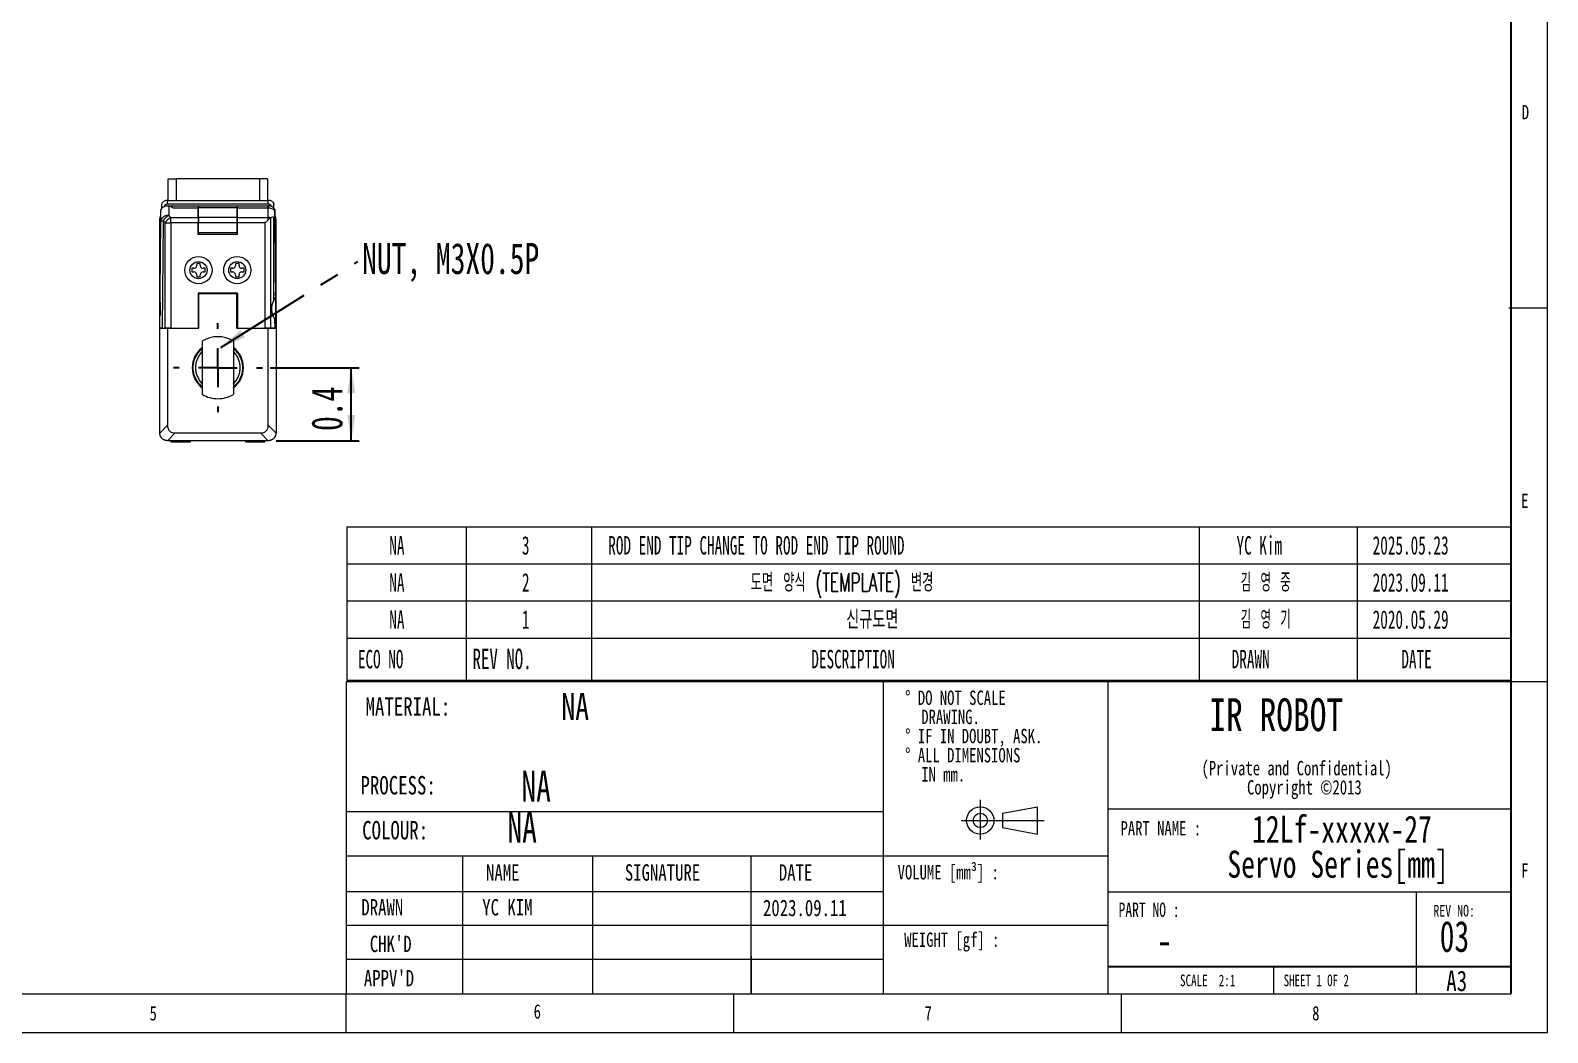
# Model space of a CAD drawing. Header units: inches. Extents: x 0.2 to 16.3, y 0.2 to 11.5.
# Drawn here: x 8.63 to 16.34, y 0.2 to 5.29 of the extents above; entities that cross this region are included whole.
import ezdxf

# ---------------------------------------------------------------- set-up
doc = ezdxf.new("R2010")
doc.units = ezdxf.units.IN
doc.header["$MEASUREMENT"] = 0
doc.linetypes.add('CENTERX2', pattern=[0.8, 0.5, -0.1, 0.1, -0.1])
doc.layers.add('CENTER_LINE', color=7, linetype='CENTERX2')
doc.layers.add('NOTES', color=7, linetype='Continuous')
doc.styles.add('SLDTEXTSTYLE0', font='TXT', dxfattribs={"width": 0.7})
doc.styles.add('SLDTEXTSTYLE2', font='TXT', dxfattribs={"width": 0.7, "bigfont": 'bigfont'})
doc.styles.add('SLDTEXTSTYLE3', font='TXT', dxfattribs={"width": 0.75})
doc.styles.add('SLDTEXTSTYLE4', font='TXT', dxfattribs={"width": 0.6875})
doc.styles.add('SLDTEXTSTYLE5', font='TXT', dxfattribs={"width": 0.694444})
doc.styles.add('SLDTEXTSTYLE6', font='TXT', dxfattribs={"width": 0.605})
doc.styles.add('SLDTEXTSTYLE7', font='TXT', dxfattribs={"width": 0.605, "bigfont": 'bigfont'})
doc.styles.add('SLDTEXTSTYLE8', font='TXT', dxfattribs={"width": 0.563, "bigfont": 'bigfont'})
doc.dimstyles.new('SLDDIMSTYLE4', dxfattribs={"dimtxt": 0.15748, "dimasz": 0.13, "dimexe": 0, "dimexo": 0.0625, "dimgap": 0.03937, "dimtad": 1, "dimdec": 1, "dimrnd": 1e-09, "dimdsep": 46, "dimtxsty": 'SLDTEXTSTYLE0', "dimsah": 1, "dimcen": 0.09, "dimadec": 0, "dimazin": 2, "dimtfac": 1, "dimtdec": 1, "dimtofl": 0, "dimtmove": 0, "dimatfit": 3, "dimfxl": 1, "dimfrac": 2, "dimtolj": 1, "dimtzin": 12, "dimarcsym": 0})
doc.dimstyles.new('SLDDIMSTYLE7', dxfattribs={"dimtxt": 0.18, "dimasz": 0.13, "dimexe": 0, "dimexo": 0.0625, "dimgap": 0, "dimtad": 0, "dimtih": 1, "dimtoh": 1, "dimdec": 0, "dimrnd": 1e-09, "dimzin": 0, "dimdsep": 46, "dimtxsty": 'Standard', "dimsah": 1, "dimcen": 0.09, "dimadec": 0, "dimazin": 0, "dimtfac": 0.13, "dimtdec": 0, "dimtofl": 0, "dimtmove": 0, "dimatfit": 3, "dimfxl": 1, "dimfrac": 2, "dimtolj": 1, "dimtzin": 0, "dimarcsym": 0})

# ---------------------------------------------------------------- blocks, each defined once
blk = doc.blocks.new('SW_NOTE_0_4')
at = {"color": 0, "linetype": 'Continuous', "lineweight": 0, "char_height": 0.072917, "attachment_point": 2, "style": 'SLDTEXTSTYLE3'}
for s, insert in [('(Private and Confidential)', (0.6061, 0.094)), ('Copyright ©2013', (0.6452, -0.0032))]:
    blk.add_mtext(s, dxfattribs=dict(at, insert=insert))
blk = doc.blocks.new('SW_NOTE_0_5')
at = {"color": 0, "linetype": 'Continuous', "lineweight": 0, "char_height": 0.137795, "attachment_point": 2, "style": 'SLDTEXTSTYLE3'}
for s, insert in [('12Lf-xxxxx-27', (0.5426, 0.1776)), ('Servo Series[mm]', (0.5227, -0.0005))]:
    blk.add_mtext(s, dxfattribs=dict(at, insert=insert))
blk = doc.blocks.new('SW_NOTE_0_6')
at = {"color": 0, "linetype": 'Continuous', "lineweight": 0, "attachment_point": 1, "style": 'SLDTEXTSTYLE3'}
for s, insert, char_height in [('%%d DO NOT SCALE', (0, 0.094), 0.072917), ('DRAWING.', (0.082, -0.0032), 0.07292), ('%%d IF IN DOUBT, ASK.', (0, -0.1004), 0.072917), ('%%d ALL DIMENSIONS', (0, -0.1977), 0.072917), ('IN mm.', (0.082, -0.2949), 0.07292)]:
    blk.add_mtext(s, dxfattribs=dict(at, insert=insert, char_height=char_height))
blk = doc.blocks.new('SW_TABLEANNOTATION_0')
at = {"color": 0, "linetype": 'Continuous', "lineweight": 18}
for p, q in [((0, 0), (0, -0.1884)), ((0, 0), (0.6057, 0)), ((0.6057, 0), (0.6057, -0.1884)), ((0.6057, 0), (1.2429, 0)), ((1.2429, 0), (1.2429, -0.1884)), ((1.2429, 0), (4.3302, 0)), ((4.3302, 0), (4.3302, -0.1884)), ((4.3302, 0), (5.1321, 0)), ((5.1321, 0), (5.1321, -0.1884)), ((5.1321, 0), (5.9148, 0)), ((5.9148, 0), (5.9148, -0.1884)), ((0, -0.1884), (0, -0.3768)), ((0, -0.1884), (0.6057, -0.1884)), ((0.6057, -0.1884), (0.6057, -0.3768)), ((0.6057, -0.1884), (1.2429, -0.1884)), ((1.2429, -0.1884), (1.2429, -0.3768)), ((1.2429, -0.1884), (4.3302, -0.1884)), ((4.3302, -0.1884), (4.3302, -0.3768)), ((4.3302, -0.1884), (5.1321, -0.1884)), ((5.1321, -0.1884), (5.1321, -0.3768)), ((5.1321, -0.1884), (5.9148, -0.1884)), ((5.9148, -0.1884), (5.9148, -0.3768)), ((0, -0.3768), (0, -0.5652)), ((0, -0.3768), (0.6057, -0.3768)), ((0.6057, -0.3768), (0.6057, -0.5652)), ((0.6057, -0.3768), (1.2429, -0.3768)), ((1.2429, -0.3768), (1.2429, -0.5652)), ((1.2429, -0.3768), (4.3302, -0.3768)), ((4.3302, -0.3768), (4.3302, -0.5652)), ((4.3302, -0.3768), (5.1321, -0.3768)), ((5.1321, -0.3768), (5.1321, -0.5652)), ((5.1321, -0.3768), (5.9148, -0.3768)), ((5.9148, -0.3768), (5.9148, -0.5652)), ((0, -0.5652), (0, -0.779)), ((0, -0.5652), (0.6057, -0.5652)), ((0.6057, -0.5652), (0.6057, -0.779)), ((0.6057, -0.5652), (1.2429, -0.5652)), ((1.2429, -0.5652), (1.2429, -0.779)), ((1.2429, -0.5652), (4.3302, -0.5652)), ((4.3302, -0.5652), (4.3302, -0.779)), ((4.3302, -0.5652), (5.1321, -0.5652)), ((5.1321, -0.5652), (5.1321, -0.779)), ((5.1321, -0.5652), (5.9148, -0.5652)), ((5.9148, -0.5652), (5.9148, -0.779)), ((0, -0.779), (0.6057, -0.779)), ((0.6057, -0.779), (1.2429, -0.779)), ((1.2429, -0.779), (4.3302, -0.779)), ((4.3302, -0.779), (5.1321, -0.779)), ((5.1321, -0.779), (5.9148, -0.779))]:
    blk.add_line(p, q, dxfattribs=at)
at = {"color": 0, "linetype": 'Continuous', "lineweight": 0, "attachment_point": 1}
for s, insert, char_height, style in [('NA', (0.2161, -0.0475), 0.09375, 'SLDTEXTSTYLE6'), ('3', (0.8896, -0.0475), 0.0938, 'SLDTEXTSTYLE6'), ('ROD END TIP CHANGE TO ROD END TIP ROUND', (1.3282, -0.0475), 0.09375, 'SLDTEXTSTYLE6'), ('YC Kim', (4.5194, -0.0475), 0.09375, 'SLDTEXTSTYLE6'), ('2025.05.23', (5.211, -0.0475), 0.09375, 'SLDTEXTSTYLE6'), ('도면 양식 (TEMPLATE) 변경', (2.051, -0.2359), 0.09375, 'SLDTEXTSTYLE7'), ('김 영 중', (4.5405, -0.2359), 0.09375, 'SLDTEXTSTYLE8'), ('NA', (0.2161, -0.2359), 0.09375, 'SLDTEXTSTYLE6'), ('2', (0.8896, -0.2359), 0.0938, 'SLDTEXTSTYLE6'), ('2023.09.11', (5.211, -0.2359), 0.09375, 'SLDTEXTSTYLE6'), ('NA', (0.2161, -0.4243), 0.09375, 'SLDTEXTSTYLE6'), ('1', (0.8896, -0.4243), 0.0938, 'SLDTEXTSTYLE6'), ('신규도면', (2.5366, -0.4243), 0.09375, 'SLDTEXTSTYLE2'), ('김 영 기', (4.5405, -0.4243), 0.09375, 'SLDTEXTSTYLE8'), ('2020.05.29', (5.211, -0.4243), 0.09375, 'SLDTEXTSTYLE6'), ('ECO NO', (0.0563, -0.6254), 0.09375, 'SLDTEXTSTYLE6'), ('REV NO.', (0.6388, -0.6189), 0.10417, 'SLDTEXTSTYLE6'), ('DESCRIPTION', (2.3595, -0.6254), 0.09375, 'SLDTEXTSTYLE6'), ('DRAWN', (4.4951, -0.6254), 0.09375, 'SLDTEXTSTYLE6'), ('DATE', (5.3568, -0.6254), 0.09375, 'SLDTEXTSTYLE6')]:
    blk.add_mtext(s, dxfattribs=dict(at, insert=insert, char_height=char_height, style=style))
blk = doc.blocks.new('_D_24')
at = {"layer": 'CENTER_LINE'}
for p, q in [((9.8491, 3.5744), (10.301, 3.5744)), ((10.2616, 3.2035), (10.2616, 3.5744)), ((9.879, 3.2035), (10.301, 3.2035))]:
    blk.add_line(p, q, dxfattribs=at)
for points in [[(10.2616, 3.5744), (10.2416, 3.4444), (10.2816, 3.4444)], [(10.2616, 3.2035), (10.2816, 3.3335), (10.2416, 3.3335)]]:
    blk.add_solid(points, dxfattribs=at)
at = {"layer": 'CENTER_LINE', "insert": (10.0586, 3.2529), "char_height": 0.15748, "attachment_point": 1, "rotation": 90, "style": 'SLDTEXTSTYLE0'}
blk.add_mtext('0.4', dxfattribs=at)
blk = doc.blocks.new('SW_NOTE_0_9')
at = {"layer": 'CENTER_LINE', "color": 0, "insert": (0.0208, 0.0945), "char_height": 0.15748, "attachment_point": 1, "style": 'SLDTEXTSTYLE0'}
blk.add_mtext('NUT, M3X0.5P', dxfattribs=at)
blk = doc.blocks.new('SW_CENTERMARKSYMBOL_4')
at = {"layer": 'CENTER_LINE', "color": 0}
for p, q in [((0, 0.1969), (0, 0.226)), ((0, 0), (0, 0.0984)), ((-0.1969, 0), (-0.226, 0)), ((0, 0), (-0.0984, 0)), ((0, 0), (0, -0.0984)), ((0, 0), (0.0984, 0)), ((0.1969, 0), (0.226, 0)), ((0, -0.1969), (0, -0.226))]:
    blk.add_line(p, q, dxfattribs=at)

msp = doc.modelspace()

# ---------------------------------------------------------------- linework, layer by layer
at = {"color": 7, "linetype": 'Continuous', "lineweight": 18}
for p, q in [((16.3386, 0.1969), (16.3386, 11.4961)), ((9.3317, 4.4241), (9.3317, 4.5343)), ((9.7963, 4.5343), (9.3711, 4.5343)), ((9.8357, 4.5343), (9.8357, 4.4241)), ((9.3278, 4.4044), (9.3278, 4.4241)), ((9.3278, 4.4241), (9.8396, 4.4241)), ((9.8396, 4.4044), (9.3278, 4.4044)), ((9.3278, 4.3965), (9.8396, 4.3965)), ((9.3278, 4.3965), (9.4833, 4.3965)), ((9.3338, 4.3961), (9.3338, 4.3475)), ((9.3365, 4.3956), (9.4833, 4.3956)), ((9.4833, 4.3956), (9.4833, 4.3965)), ((9.4833, 4.3956), (9.4833, 4.384)), ((9.4861, 4.3965), (9.4853, 4.3948)), ((9.4853, 4.3729), (9.4853, 4.3948)), ((9.4853, 4.3948), (9.4854, 4.3945)), ((9.682, 4.3945), (9.4854, 4.3945)), ((9.4861, 4.3965), (9.6813, 4.3965)), ((9.6813, 4.3965), (9.6821, 4.3948)), ((9.6821, 4.3948), (9.682, 4.3945)), ((9.6821, 4.3948), (9.6821, 4.3729)), ((9.6841, 4.3965), (9.8396, 4.3965)), ((9.6841, 4.3955), (9.6841, 4.3965)), ((9.8396, 4.3955), (9.6841, 4.3955)), ((9.6841, 4.385), (9.6841, 4.3955)), ((9.8396, 4.4044), (9.8396, 4.4241)), ((9.8396, 4.385), (9.8396, 4.3955)), ((9.2884, 3.7745), (9.2937, 4.3768)), ((9.2884, 3.7745), (9.2884, 4.3257)), ((9.2897, 3.7745), (9.2945, 4.32)), ((9.2945, 4.32), (9.2945, 4.3781)), ((9.306, 4.3196), (9.3012, 3.7745)), ((9.3163, 4.3094), (9.306, 4.3196)), ((9.3072, 4.3904), (9.3094, 4.392)), ((9.3338, 4.3475), (9.3441, 4.3372)), ((9.3441, 4.3094), (9.3441, 4.3372)), ((9.3441, 4.3372), (9.4833, 4.3372)), ((9.4833, 4.384), (9.3566, 4.384)), ((9.4833, 4.3372), (9.4833, 4.384)), ((9.4853, 4.3746), (9.4833, 4.3746)), ((9.4853, 4.3729), (9.4833, 4.3729)), ((9.4833, 4.3372), (9.4833, 4.3094)), ((9.4853, 4.3017), (9.4853, 4.3729)), ((9.486, 4.3372), (9.4856, 4.3864)), ((9.6818, 4.3864), (9.4856, 4.3864)), ((9.6814, 4.3372), (9.486, 4.3372)), ((9.6814, 4.3372), (9.6818, 4.3864)), ((9.6821, 4.3746), (9.6841, 4.3746)), ((9.6821, 4.3017), (9.6821, 4.3729)), ((9.6821, 4.3729), (9.6841, 4.3729)), ((9.8396, 4.385), (9.6841, 4.385)), ((9.6841, 4.3372), (9.6841, 4.385)), ((9.6841, 4.3372), (9.8396, 4.3372)), ((9.6841, 4.3094), (9.6841, 4.3372)), ((9.8233, 4.3094), (9.8396, 4.3257)), ((9.8396, 4.3372), (9.8396, 4.385)), ((9.8396, 4.3257), (9.8396, 4.3372)), ((9.8511, 4.3347), (9.8511, 3.7745)), ((9.8674, 3.916), (9.8674, 4.3372)), ((9.8685, 4.3749), (9.8683, 4.3841)), ((9.8727, 4.3345), (9.8727, 4.3723)), ((9.8737, 4.3768), (9.879, 3.7745)), ((9.879, 3.7745), (9.879, 4.3257)), ((9.3163, 4.3094), (9.3441, 4.3094)), ((9.3163, 3.7745), (9.3163, 4.3094)), ((9.4833, 4.3094), (9.3441, 4.3094)), ((9.3441, 4.3094), (9.3441, 3.7745)), ((9.4833, 4.2509), (9.4833, 4.3094)), ((9.4853, 4.3017), (9.4833, 4.3017)), ((9.4856, 4.2784), (9.4833, 4.2784)), ((9.4856, 4.2587), (9.4833, 4.2587)), ((9.6841, 4.2509), (9.4833, 4.2509)), ((9.4855, 4.2784), (9.4853, 4.3017)), ((9.4854, 4.2587), (9.4854, 4.2509)), ((9.4856, 4.2587), (9.4856, 4.2784)), ((9.4857, 4.2587), (9.4857, 4.2509)), ((9.4861, 4.2587), (9.4857, 4.2587)), ((9.6813, 4.3094), (9.4861, 4.3094)), ((9.4861, 4.2587), (9.4861, 4.3094)), ((9.6813, 4.2587), (9.4861, 4.2587)), ((9.6813, 4.2587), (9.6813, 4.3094)), ((9.6813, 4.2587), (9.6816, 4.2587)), ((9.6816, 4.2587), (9.6816, 4.2509)), ((9.6818, 4.2587), (9.6818, 4.2784)), ((9.6818, 4.2784), (9.6841, 4.2784)), ((9.6818, 4.2587), (9.6841, 4.2587)), ((9.6819, 4.2784), (9.6821, 4.3017)), ((9.682, 4.2587), (9.682, 4.2509)), ((9.6821, 4.3017), (9.6841, 4.3017)), ((9.6841, 4.2509), (9.6841, 4.3094)), ((9.8233, 4.3094), (9.6841, 4.3094)), ((9.8233, 3.7745), (9.8233, 4.3094)), ((9.4945, 4.1042), (9.4761, 4.1042)), ((9.4761, 4.1042), (9.4761, 4.0927)), ((9.4945, 4.0927), (9.4945, 4.1042)), ((9.6913, 4.1042), (9.6729, 4.1042)), ((9.6729, 4.1042), (9.6729, 4.0927)), ((9.6913, 4.0927), (9.6913, 4.1042)), ((9.4508, 4.079), (9.4508, 4.0606)), ((9.4623, 4.079), (9.4508, 4.079)), ((9.4508, 4.0606), (9.4623, 4.0606)), ((9.4761, 4.0468), (9.4761, 4.0353)), ((9.4761, 4.0353), (9.4945, 4.0353)), ((9.4945, 4.0353), (9.4945, 4.0468)), ((9.5197, 4.079), (9.5082, 4.079)), ((9.5082, 4.0606), (9.5197, 4.0606)), ((9.5197, 4.0606), (9.5197, 4.079)), ((9.6477, 4.079), (9.6477, 4.0606)), ((9.6592, 4.079), (9.6477, 4.079)), ((9.6477, 4.0606), (9.6592, 4.0606)), ((9.6729, 4.0468), (9.6729, 4.0353)), ((9.6729, 4.0353), (9.6913, 4.0353)), ((9.6913, 4.0353), (9.6913, 4.0468)), ((9.7166, 4.079), (9.7051, 4.079)), ((9.7051, 4.0606), (9.7166, 4.0606)), ((9.7166, 4.0606), (9.7166, 4.079)), ((9.6831, 3.9526), (9.4843, 3.9526)), ((9.4843, 3.9526), (9.4843, 3.7745)), ((9.4872, 3.7744), (9.4872, 3.9516)), ((9.4872, 3.9516), (9.6802, 3.9516)), ((9.5425, 3.9526), (9.5415, 3.9516)), ((9.5869, 3.9516), (9.5859, 3.9526)), ((9.6802, 3.7744), (9.6802, 3.9516)), ((9.6831, 3.9526), (9.6831, 3.7745)), ((9.4872, 3.9123), (9.4843, 3.9123)), ((9.6831, 3.9123), (9.6802, 3.9123)), ((16.1417, 3.878), (16.3386, 3.878)), ((9.4843, 3.8335), (9.4872, 3.8335)), ((9.4872, 3.7915), (9.4843, 3.7931)), ((9.6802, 3.8335), (9.6831, 3.8335)), ((9.8742, 3.7745), (9.8738, 3.8209)), ((9.8773, 3.812), (9.8776, 3.7745)), ((9.2897, 3.7745), (9.2884, 3.7745)), ((9.2884, 3.2429), (9.2884, 3.7744)), ((9.2884, 3.7744), (9.3278, 3.7744)), ((9.2886, 3.7744), (9.2886, 3.7745)), ((9.2892, 3.7744), (9.2892, 3.7745)), ((9.3012, 3.7745), (9.2897, 3.7745)), ((9.3009, 3.7744), (9.3009, 3.7745)), ((9.3012, 3.7745), (9.3163, 3.7745)), ((9.3159, 3.7744), (9.3159, 3.7745)), ((9.3441, 3.7745), (9.3163, 3.7745)), ((9.3179, 3.7744), (9.3179, 3.7745)), ((9.3278, 3.7744), (9.3278, 3.2819)), ((9.3278, 3.7744), (9.4872, 3.7744)), ((9.3441, 3.7745), (9.4843, 3.7745)), ((9.3494, 3.7745), (9.3494, 3.7744)), ((9.505, 3.438), (9.505, 3.7108)), ((9.6624, 3.7108), (9.6624, 3.5744)), ((9.6831, 3.7758), (9.679, 3.7744)), ((9.6802, 3.7744), (9.8396, 3.7744)), ((9.6831, 3.7745), (9.8233, 3.7745)), ((9.8511, 3.7745), (9.8233, 3.7745)), ((9.8396, 3.2819), (9.8396, 3.7744)), ((9.8396, 3.7744), (9.879, 3.7744)), ((9.8435, 3.7744), (9.8435, 3.7745)), ((9.8742, 3.7745), (9.8511, 3.7745)), ((9.8632, 3.7745), (9.8632, 3.7744)), ((9.8665, 3.7745), (9.8665, 3.7744)), ((9.8776, 3.7745), (9.8742, 3.7745)), ((9.879, 3.7745), (9.8776, 3.7745)), ((9.8782, 3.7744), (9.8782, 3.7745)), ((9.8786, 3.7744), (9.8786, 3.7745)), ((9.879, 3.7744), (9.879, 3.2429)), ((9.4932, 3.6649), (9.505, 3.6745)), ((9.6742, 3.6649), (9.6624, 3.6749)), ((9.6624, 3.5744), (9.6624, 3.438)), ((9.2884, 3.2425), (9.3278, 3.2819)), ((9.3668, 3.2429), (9.3274, 3.2035)), ((9.3668, 3.2429), (9.8006, 3.2429)), ((9.84, 3.2035), (9.8006, 3.2429)), ((9.8396, 3.2819), (9.879, 3.2425)), ((9.8396, 3.2035), (9.3278, 3.2035)), ((9.3455, 3.2035), (9.3455, 3.1976)), ((9.3455, 3.1976), (9.3947, 3.1976)), ((9.3947, 3.1976), (9.4439, 3.1976)), ((9.4439, 3.1976), (9.4439, 3.2035)), ((9.7235, 3.2035), (9.7235, 3.1976)), ((9.7235, 3.1976), (9.7727, 3.1976)), ((9.7727, 3.1976), (9.8219, 3.1976)), ((9.8219, 3.1976), (9.8219, 3.2035)), ((10.2362, 1.9792), (10.2362, 0.3937)), ((16.3386, 1.9792), (10.2362, 1.9792)), ((12.9632, 1.9792), (12.9632, 0.3937)), ((14.1045, 1.9792), (14.1045, 0.3937)), ((10.2362, 1.3209), (12.9632, 1.3209)), ((13.5696, 1.3109), (13.7473, 1.3442)), ((13.5696, 1.3109), (13.5696, 1.2383)), ((13.7473, 1.2051), (13.7473, 1.3442)), ((16.1516, 1.3324), (14.1045, 1.3324)), ((13.5696, 1.2383), (13.7473, 1.2051)), ((10.8268, 1.0943), (10.8268, 0.3937)), ((11.4873, 1.0943), (11.4873, 0.3937)), ((12.292, 0.3937), (12.292, 1.0943)), ((12.9632, 0.9117), (10.2362, 0.9117)), ((15.6722, 0.3937), (15.6722, 0.9103)), ((14.1045, 0.741), (10.2362, 0.741)), ((10.2362, 0.5701), (12.9632, 0.5701)), ((12.292, 0.585), (12.292, 0.3937)), ((14.9453, 0.5283), (14.9453, 0.3937)), ((0.3937, 0.3937), (16.1516, 0.3937)), ((10.2362, 0.1969), (10.2362, 0.3937)), ((12.2047, 0.1969), (12.2047, 0.3937)), ((14.1732, 0.1969), (14.1732, 0.3937)), ((0.1969, 0.1969), (16.3386, 0.1969))]:
    msp.add_line(p, q, dxfattribs=at)
at = {"color": 8, "linetype": 'Continuous', "lineweight": 18}
for p, q in [((9.3711, 4.5343), (9.3711, 4.4241)), ((9.7963, 4.4241), (9.7963, 4.5343))]:
    msp.add_line(p, q, dxfattribs=at)
at = {"color": 7, "linetype": 'CENTERX2', "lineweight": 18}
for p, q in [((13.4566, 1.3801), (13.4566, 1.1786)), ((13.3607, 1.2746), (13.7805, 1.2746))]:
    msp.add_line(p, q, dxfattribs=at)
at = {"color": 7, "linetype": 'Continuous', "lineweight": 18}
for centre, radius in [((9.4853, 4.0698), 0.0689), ((9.4853, 4.0698), 0.0433), ((9.6821, 4.0698), 0.0689), ((9.6821, 4.0698), 0.0433), ((13.4566, 1.2746), 0.0696), ((13.4566, 1.2746), 0.0363)]:
    msp.add_circle(centre, radius, dxfattribs=at)
for centre, radius, start, end in [((9.3278, 4.3572), 0.0394, 43.04269, 81.16753), ((9.8396, 4.3847), 0.0394, 63.69863, 90), ((9.8396, 4.3572), 0.0394, 82.48354, 90), ((9.8396, 4.3572), 0.0394, 77.34027, 90), ((9.8396, 4.3572), 0.0394, 32.66721, 77.34027), ((9.3278, 4.3572), 0.0394, 147.81989, 150.05281), ((9.329, 4.3125), 0.0353, 82.12722, 167.73628), ((9.3063, 4.5217), 0.2021, 266.658, 269.92808), ((9.3635, 4.29), 0.0647, 117.27378, 152.72622), ((9.3737, 4.2797), 0.0647, 117.27378, 152.72622), ((9.8412, 4.3399), 0.0451, 45.82364, 92.07245), ((9.8397, 4.2829), 0.0543, 76.08614, 90.07918), ((9.8603, 4.3205), 0.0169, 116.60592, 122.80643), ((9.8396, 4.3572), 0.0394, 29.94719, 32.66721), ((9.8396, 4.3257), 0.0394, 0, 29.12304), ((9.4623, 4.0927), 0.0138, 270, 0), ((9.5082, 4.0927), 0.0138, 180, 270), ((9.6592, 4.0927), 0.0138, 270, 0), ((9.7051, 4.0927), 0.0138, 180, 270), ((9.4623, 4.0468), 0.0138, 0, 90), ((9.5082, 4.0468), 0.0138, 90, 180), ((9.6592, 4.0468), 0.0138, 0, 90), ((9.7051, 4.0468), 0.0138, 90, 180), ((9.938, 3.8729), 0.0827, 148.62287, 218.98329), ((9.5837, 3.5744), 0.1575, 60, 120), ((9.5837, 3.5744), 0.1299, 127.3052, 232.6948), ((9.5837, 3.5744), 0.1299, 307.3052, 52.6948), ((9.5837, 3.5744), 0.1575, 240, 270), ((9.5837, 3.5744), 0.1575, 270, 300), ((9.3278, 3.2429), 0.0394, 180, 180.573), ((9.8396, 3.2429), 0.0394, 359.427, 0), ((9.3278, 3.2429), 0.0394, 269.427, 270), ((9.8396, 3.2429), 0.0394, 270, 270.573)]:
    msp.add_arc(centre, radius, start, end, dxfattribs=at)
for centre, major_axis, ratio, start_param, end_param in [((9.8396, 4.27), (0.0278, 0.0672), 0.414214, 0, 0.445561), ((9.8396, 4.3257), (0.0394, 0), 0.414214, 0.573826, 0.785398), ((9.8396, 8.1447), (-0.0394, 4.5115), 0.000076, 2.576493, 2.77517), ((9.8773, 3.8729), (-0.0007, 0.0827), 0.008727, 2.398373, 7.046704), ((9.4057, 3.3209), (-0.0675, -0.0675), 0.57735, 5.759587, 6.806784), ((9.7617, 3.3209), (0.0675, -0.0675), 0.57735, 5.759587, 6.806784)]:
    msp.add_ellipse(centre, major_axis=major_axis, ratio=ratio, start_param=start_param, end_param=end_param, dxfattribs=at)
msp.add_ellipse((9.2901, 3.8729), major_axis=(0.0003, 0.0335), ratio=0.008727, dxfattribs=at)
for points in [[(9.3317, 4.5343), (9.3323, 4.5343), (9.3335, 4.5343), (9.3426, 4.5343), (9.3556, 4.5343), (9.3659, 4.5343), (9.3711, 4.5343)], [(9.8357, 4.5343), (9.8351, 4.5343), (9.8339, 4.5343), (9.8248, 4.5343), (9.8118, 4.5343), (9.8015, 4.5343), (9.7963, 4.5343)], [(9.4655, 3.5254), (9.4627, 3.5333), (9.457, 3.5492), (9.4562, 3.566), (9.4557, 3.5744)]]:
    msp.add_open_spline(points, degree=3, dxfattribs=at)
for points, knots in [([(9.2945, 4.3781), (9.2946, 4.3784), (9.2949, 4.3789), (9.2982, 4.3834), (9.3044, 4.3894), (9.314, 4.3946), (9.3244, 4.397), (9.3313, 4.3963), (9.3338, 4.3961)], [0, 0, 0, 0, 0.1540722, 0.3092067, 0.4883347, 0.6715016, 0.8782308, 1, 1, 1, 1]), ([(9.2991, 4.3847), (9.2991, 4.3878), (9.2992, 4.3941), (9.2993, 4.3998), (9.2994, 4.4027)], [0, 0, 0, 0, 0.479315, 1, 1, 1, 1]), ([(9.2994, 4.4027), (9.2996, 4.4045), (9.2999, 4.4081), (9.3023, 4.4131), (9.3057, 4.4173), (9.3088, 4.4191), (9.3103, 4.42)], [0, 0, 0, 0, 0.268398, 0.522178, 0.764747, 1, 1, 1, 1]), ([(9.3278, 4.4044), (9.3258, 4.4042), (9.3219, 4.4039), (9.3166, 4.4012), (9.3121, 4.3973), (9.3104, 4.3938), (9.3095, 4.392)], [0, 0, 0, 0, 0.2498829, 0.4998439, 0.7498829, 1, 1, 1, 1]), ([(9.3278, 4.4241), (9.3248, 4.4239), (9.3187, 4.4236), (9.3131, 4.4212), (9.3103, 4.42)], [0, 0, 0, 0, 0.500008, 1, 1, 1, 1]), ([(9.4856, 4.3864), (9.4856, 4.389), (9.4855, 4.3935), (9.4855, 4.3942), (9.4854, 4.3945)], [0, 0, 0, 0, 0.557681, 1, 1, 1, 1]), ([(9.682, 4.3945), (9.6819, 4.394), (9.6819, 4.3931), (9.6818, 4.3885), (9.6818, 4.3864)], [0, 0, 0, 0, 0.557682, 1, 1, 1, 1]), ([(9.8579, 4.392), (9.857, 4.3938), (9.8553, 4.3973), (9.8508, 4.4012), (9.8455, 4.4039), (9.8416, 4.4042), (9.8396, 4.4044)], [0, 0, 0, 0, 0.250117, 0.500156, 0.750117, 1, 1, 1, 1]), ([(9.8482, 4.3956), (9.8482, 4.3956), (9.8481, 4.3956), (9.8467, 4.3955), (9.8446, 4.3955), (9.8421, 4.3955), (9.8404, 4.3955), (9.8396, 4.3955)], [0, 0, 0, 0, 0.209529, 0.419059, 0.628588, 0.838117, 1, 1, 1, 1]), ([(9.857, 4.42), (9.8588, 4.419), (9.8623, 4.4168), (9.8659, 4.4119), (9.8677, 4.407), (9.8679, 4.4039), (9.868, 4.4027)], [0, 0, 0, 0, 0.270501, 0.54064, 0.820446, 1, 1, 1, 1]), ([(9.8683, 4.3847), (9.8683, 4.3876), (9.8682, 4.3939), (9.8681, 4.3996), (9.868, 4.4027)], [0, 0, 0, 0, 0.4520547, 1, 1, 1, 1]), ([(9.2884, 4.3257), (9.2886, 4.3291), (9.2891, 4.3358), (9.292, 4.3418), (9.2934, 4.3446)], [0, 0, 0, 0, 0.522752, 1, 1, 1, 1]), ([(9.486, 4.3372), (9.4861, 4.3326), (9.4861, 4.3244), (9.4861, 4.314), (9.4861, 4.3094)], [0, 0, 0, 0, 0.557568, 1, 1, 1, 1]), ([(9.6814, 4.3372), (9.6813, 4.3326), (9.6813, 4.3244), (9.6813, 4.314), (9.6813, 4.3094)], [0, 0, 0, 0, 0.557568, 1, 1, 1, 1]), ([(9.8511, 4.3347), (9.8482, 4.3327), (9.8443, 4.3302), (9.8405, 4.3265), (9.8396, 4.3257)], [0, 0, 0, 0, 0.765617, 1, 1, 1, 1]), ([(9.8727, 4.3784), (9.8727, 4.3784), (9.8727, 4.3782), (9.8727, 4.3767), (9.8727, 4.3745), (9.8727, 4.3726), (9.8727, 4.3723)], [0, 0, 0, 0, 0.2387509, 0.5024487, 0.9237691, 1, 1, 1, 1]), ([(9.8674, 3.916), (9.8703, 3.9208), (9.8737, 3.9266), (9.8759, 3.9318), (9.8762, 3.9326)], [0, 0, 0, 0, 0.837006, 1, 1, 1, 1]), ([(9.8738, 3.8209), (9.8749, 3.8192), (9.8769, 3.8162), (9.8772, 3.8133), (9.8773, 3.812)], [0, 0, 0, 0, 0.5829951, 1, 1, 1, 1]), ([(9.4932, 3.6649), (9.4887, 3.66), (9.4794, 3.6498), (9.4669, 3.6284), (9.4576, 3.6027), (9.4564, 3.5843), (9.4557, 3.5744)], [0, 0, 0, 0, 0.213785, 0.44234, 0.70087, 1, 1, 1, 1]), ([(9.505, 3.4777), (9.5016, 3.4803), (9.4917, 3.488), (9.479, 3.5045), (9.4672, 3.5261), (9.46, 3.5498), (9.4576, 3.5744), (9.4601, 3.599), (9.4672, 3.6227), (9.479, 3.6443), (9.4917, 3.6608), (9.5016, 3.6684), (9.505, 3.671)], [0, 0, 0, 0, 0.057363, 0.167999, 0.278687, 0.389361, 0.500023, 0.610691, 0.721362, 0.832019, 0.942661, 1, 1, 1, 1]), ([(9.505, 3.6558), (9.5044, 3.6554), (9.4982, 3.6503), (9.4889, 3.6376), (9.4781, 3.6181), (9.4717, 3.5966), (9.4695, 3.5744), (9.4717, 3.5521), (9.4782, 3.5306), (9.489, 3.5112), (9.4982, 3.4984), (9.5045, 3.4934), (9.505, 3.493)], [0, 0, 0, 0, 0.010982, 0.133177, 0.255789, 0.377752, 0.500412, 0.622488, 0.744918, 0.867386, 0.98945, 1, 1, 1, 1]), ([(9.6624, 3.671), (9.6658, 3.6684), (9.6757, 3.6608), (9.6884, 3.6443), (9.7002, 3.6227), (9.7074, 3.599), (9.7098, 3.5744), (9.7073, 3.5498), (9.7001, 3.5261), (9.6884, 3.5045), (9.6756, 3.488), (9.6658, 3.4803), (9.6624, 3.4777)], [0, 0, 0, 0, 0.057331, 0.1680267, 0.2787183, 0.3893869, 0.5000413, 0.6107133, 0.7214048, 0.8320582, 0.9426261, 1, 1, 1, 1]), ([(9.6624, 3.493), (9.663, 3.4934), (9.6692, 3.4985), (9.6785, 3.5113), (9.6892, 3.5307), (9.6957, 3.5522), (9.6979, 3.5745), (9.6957, 3.5967), (9.6892, 3.6182), (9.6784, 3.6377), (9.6692, 3.6504), (9.6629, 3.6554), (9.6624, 3.6558)], [0, 0, 0, 0, 0.010976, 0.133172, 0.255784, 0.377762, 0.500423, 0.622499, 0.74493, 0.867405, 0.989448, 1, 1, 1, 1]), ([(9.6742, 3.6649), (9.6798, 3.6586), (9.6909, 3.6461), (9.7026, 3.6236), (9.7102, 3.5995), (9.7112, 3.5828), (9.7116, 3.5744)], [0, 0, 0, 0, 0.24998, 0.499987, 0.749993, 1, 1, 1, 1]), ([(9.4557, 3.5744), (9.4558, 3.5829), (9.4559, 3.5922), (9.4587, 3.6011), (9.459, 3.602)], [0, 0, 0, 0, 0.902588, 1, 1, 1, 1]), ([(9.6624, 3.4739), (9.6633, 3.4744), (9.6713, 3.4797), (9.684, 3.494), (9.6991, 3.5169), (9.7095, 3.5444), (9.7109, 3.5642), (9.7116, 3.5744)], [0, 0, 0, 0, 0.025222, 0.247582, 0.484147, 0.734994, 1, 1, 1, 1]), ([(9.7116, 3.5744), (9.7115, 3.5659), (9.7114, 3.5564), (9.7086, 3.5473), (9.7082, 3.5463)], [0, 0, 0, 0, 0.884308, 1, 1, 1, 1]), ([(9.505, 3.474), (9.5025, 3.4758), (9.495, 3.4814), (9.4845, 3.493), (9.4734, 3.5083), (9.4681, 3.5197), (9.4655, 3.5254)], [0, 0, 0, 0, 0.138997, 0.425998, 0.712999, 1, 1, 1, 1]), ([(9.3274, 3.2035), (9.3263, 3.2036), (9.3241, 3.2036), (9.3209, 3.2041), (9.3176, 3.2048), (9.3145, 3.2058), (9.3114, 3.2071), (9.3085, 3.2086), (9.3056, 3.2103), (9.3021, 3.2129), (9.2989, 3.216), (9.2961, 3.2194), (9.2943, 3.2222), (9.2927, 3.2251), (9.2913, 3.228), (9.2902, 3.2311), (9.2893, 3.2346), (9.2886, 3.2384), (9.2885, 3.2411), (9.2884, 3.2425)], [0, 0, 0, 0, 0.053242, 0.10687, 0.161679, 0.216888, 0.270127, 0.323732, 0.378504, 0.433682, 0.540289, 0.595013, 0.650146, 0.703084, 0.756385, 0.810244, 0.864866, 0.932052, 1, 1, 1, 1]), ([(9.879, 3.2425), (9.8789, 3.2414), (9.8789, 3.2393), (9.8784, 3.236), (9.8777, 3.2327), (9.8767, 3.2296), (9.8754, 3.2265), (9.874, 3.2236), (9.8722, 3.2207), (9.8702, 3.2181), (9.8673, 3.2148), (9.864, 3.2118), (9.8603, 3.2094), (9.8575, 3.2078), (9.8545, 3.2064), (9.8514, 3.2053), (9.8479, 3.2044), (9.8441, 3.2037), (9.8414, 3.2036), (9.84, 3.2035)], [0, 0, 0, 0, 0.053242, 0.106871, 0.16168, 0.216889, 0.270128, 0.323734, 0.378505, 0.433684, 0.486846, 0.595012, 0.650145, 0.703083, 0.756384, 0.810243, 0.864866, 0.932051, 1, 1, 1, 1])]:
    msp.add_open_spline(points, degree=3, knots=knots, dxfattribs=at)
at = {"layer": 'NOTES', "color": 7}
for p, q in [((16.1516, 11.2992), (16.1516, 0.3937)), ((16.1516, 0.5314), (14.1045, 0.5314))]:
    msp.add_line(p, q, dxfattribs=at)
at = {"layer": 'NOTES', "color": 7, "linetype": 'Continuous', "lineweight": 18}
for p, q in [((10.2362, 1.0945), (14.1045, 1.0945)), ((16.1516, 0.9103), (14.1045, 0.9103))]:
    msp.add_line(p, q, dxfattribs=at)

# ---------------------------------------------------------------- block references
at = {"color": 7, "linetype": 'Continuous', "lineweight": 0}
for name, p in [('SW_TABLEANNOTATION_0', (10.2386, 2.7664)), ('SW_NOTE_0_6', (13.0747, 1.8403)), ('SW_NOTE_0_4', (14.4577, 1.4828)), ('SW_NOTE_0_5', (14.7511, 1.1219))]:
    msp.add_blockref(name, p, dxfattribs=at)
at = {"layer": 'CENTER_LINE'}
for name, p in [('SW_NOTE_0_9', (10.2955, 4.1131)), ('SW_CENTERMARKSYMBOL_4', (9.5837, 3.5744))]:
    msp.add_blockref(name, p, dxfattribs=at)

# ---------------------------------------------------------------- texts
at = {"color": 7, "linetype": 'Continuous', "lineweight": 0}
for s, insert, char_height, attachment_point, style in [('D', (16.2073, 4.9082), 0.0729, 1, 'SLDTEXTSTYLE3'), ('E', (16.2042, 2.9345), 0.0729, 1, 'SLDTEXTSTYLE3'), ('MATERIAL:', (10.3338, 1.9007), 0.09375, 1, 'SLDTEXTSTYLE3'), ('NA', (11.399, 1.9225), 0.1378, 2, 'SLDTEXTSTYLE3'), ('PROCESS:', (10.3082, 1.5003), 0.09375, 1, 'SLDTEXTSTYLE3'), ('PART NAME :', (14.1688, 1.2713), 0.072917, 1, 'SLDTEXTSTYLE3'), ('NAME', (10.9459, 1.0522), 0.08333, 1, 'SLDTEXTSTYLE3'), ('SIGNATURE', (11.651, 1.0522), 0.08333, 1, 'SLDTEXTSTYLE3'), ('DATE', (12.4332, 1.0522), 0.08333, 1, 'SLDTEXTSTYLE3'), ('VOLUME [mm³] :', (13.0367, 1.0481), 0.072917, 1, 'SLDTEXTSTYLE3'), ('DRAWN', (10.3125, 0.8753), 0.08333, 1, 'SLDTEXTSTYLE3'), ('2023.09.11', (12.3528, 0.8722), 0.08333, 1, 'SLDTEXTSTYLE3'), ('REV NO:', (15.7582, 0.8455), 0.05906, 1, 'SLDTEXTSTYLE3'), ("CHK'D", (10.3553, 0.6894), 0.08333, 1, 'SLDTEXTSTYLE3'), ('-', (14.392, 0.7443), 0.1575, 2, 'SLDTEXTSTYLE3'), ("APPV'D", (10.3253, 0.5149), 0.08333, 1, 'SLDTEXTSTYLE3'), ('SCALE  2:1', (14.471, 0.4918), 0.05906, 1, 'SLDTEXTSTYLE0'), ('SHEET 1 OF 2', (14.9977, 0.4918), 0.059055, 1, 'SLDTEXTSTYLE4'), ('A3', (15.8233, 0.5121), 0.10417, 1, 'SLDTEXTSTYLE3'), ('5', (9.2367, 0.332), 0.0729, 1, 'SLDTEXTSTYLE3')]:
    msp.add_mtext(s, dxfattribs=dict(at, insert=insert, char_height=char_height, attachment_point=attachment_point, style=style))
at = {"layer": 'CENTER_LINE', "char_height": 0.15748, "attachment_point": 1, "style": 'SLDTEXTSTYLE0'}
for s, insert in [('NA', (11.1254, 1.5269)), ('NA', (11.0544, 1.3192)), ('03', (15.7901, 0.7644))]:
    msp.add_mtext(s, dxfattribs=dict(at, insert=insert))
at = {"layer": 'NOTES', "attachment_point": 1}
for s, insert, char_height, style in [('IR ROBOT', (14.6199, 1.8951), 0.16667, 'SLDTEXTSTYLE3'), ('COLOUR:', (10.3168, 1.2721), 0.09375, 'SLDTEXTSTYLE3'), ('F', (16.2042, 1.0567), 0.0729, 'SLDTEXTSTYLE3'), ('YC KIM', (10.9266, 0.8753), 0.08333, 'SLDTEXTSTYLE3'), ('PART NO :', (14.1589, 0.8575), 0.07292, 'SLDTEXTSTYLE5'), ('WEIGHT [gf] :', (13.0699, 0.7055), 0.072917, 'SLDTEXTSTYLE3'), ('6', (11.1877, 0.3413), 0.0729, 'SLDTEXTSTYLE3'), ('7', (13.1737, 0.332), 0.0729, 'SLDTEXTSTYLE3'), ('8', (15.1422, 0.332), 0.0729, 'SLDTEXTSTYLE3')]:
    msp.add_mtext(s, dxfattribs=dict(at, insert=insert, char_height=char_height, style=style))

# ---------------------------------------------------------------- dimensions: what is measured, and where the dimension line sits
at = {"layer": 'CENTER_LINE'}
dim = msp.add_linear_dim(base=(10.2616, 3.5744), p1=(9.8396, 3.2035), p2=(9.8097, 3.5744), angle=90, dimstyle='SLDDIMSTYLE4', dxfattribs=at)
dim.commit()
dim.dimension.update_dxf_attribs({"geometry": '_D_24', "text_midpoint": (10.2616, 3.389), "dimtype": 160})

# ---------------------------------------------------------------- leaders
msp.add_leader([(9.5991, 3.6768), (10.2955, 4.1131)], dimstyle='SLDDIMSTYLE7', dxfattribs=at)

doc.saveas('drawing.dxf')
